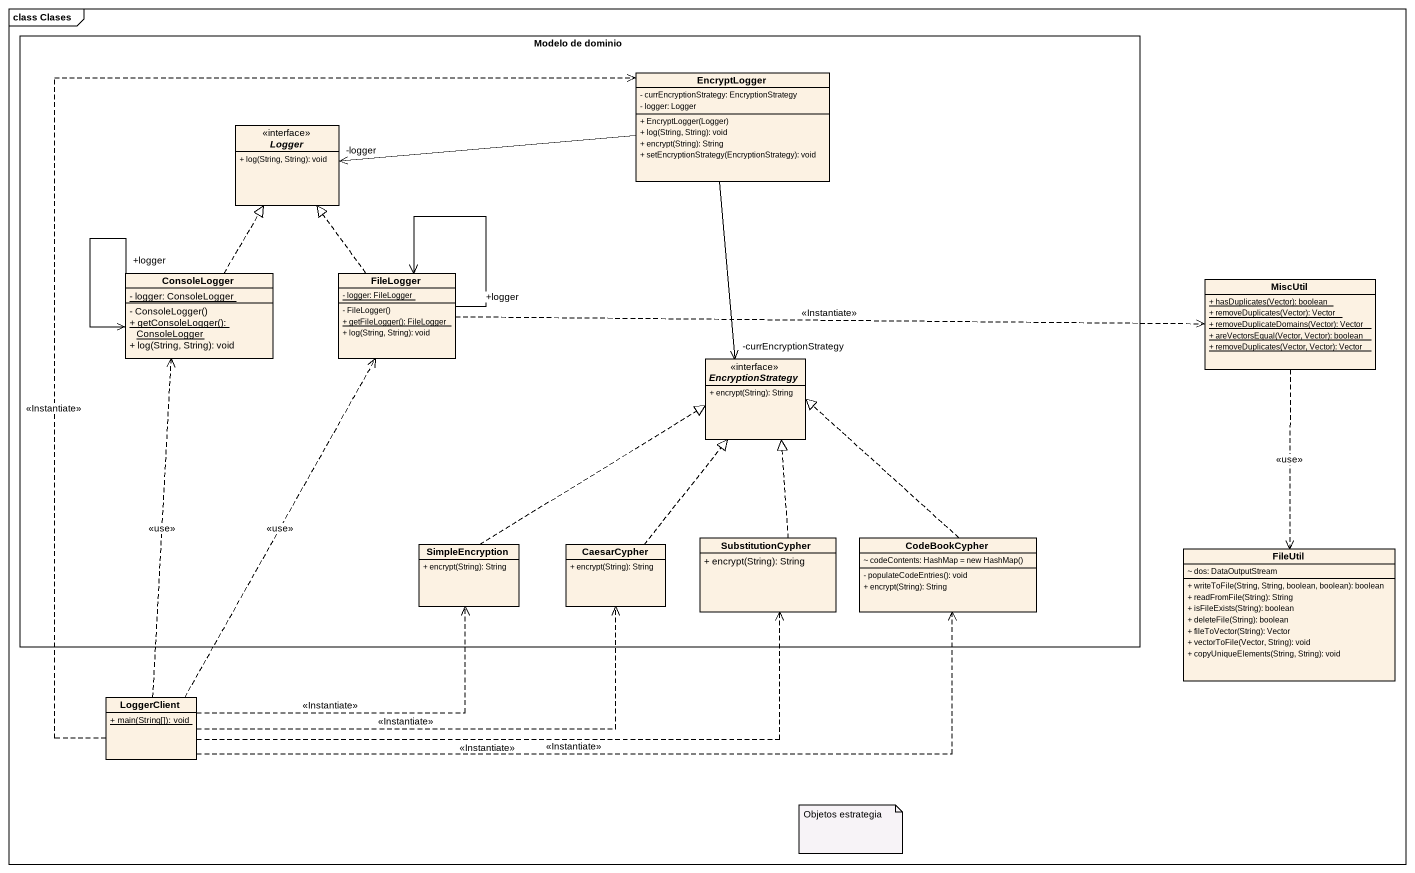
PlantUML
@startuml
mainframe class Clases
hide circle
hide empty members
skinparam classAttributeIconSize 0
rectangle "Modelo de dominio" as Modelo_de_dominio {
  class EncryptLogger {
    - currEncryptionStrategy: EncryptionStrategy
    - logger: Logger
    + EncryptLogger(Logger)
    + log(String, String): void
    + encrypt(String): String
    + setEncryptionStrategy(EncryptionStrategy): void
  }
  interface Logger {
    + log(String, String): void
  }
  class ConsoleLogger {
    {static} - logger: ConsoleLogger
    - ConsoleLogger()
    {static} + getConsoleLogger(): ConsoleLogger
    + log(String, String): void
  }
  class FileLogger {
    {static} - logger: FileLogger
    - FileLogger()
    {static} + getFileLogger(): FileLogger
    + log(String, String): void
  }
  interface EncryptionStrategy {
    + encrypt(String): String
  }
  class SimpleEncryption {
    + encrypt(String): String
  }
  class CaesarCypher {
    + encrypt(String): String
  }
  class SubstitutionCypher {
    + encrypt(String): String
  }
  class CodeBookCypher {
    {field} ~ codeContents: HashMap = new HashMap()
    - populateCodeEntries(): void
    + encrypt(String): String
  }
}
class MiscUtil {
  {static} + hasDuplicates(Vector): boolean
  {static} + removeDuplicates(Vector): Vector
  {static} + removeDuplicateDomains(Vector): Vector
  {static} + areVectorsEqual(Vector, Vector): boolean
  {static} + removeDuplicates(Vector, Vector): Vector
}
class FileUtil {
  ~ dos: DataOutputStream
  + writeToFile(String, String, boolean, boolean): boolean
  + readFromFile(String): String
  + isFileExists(String): boolean
  + deleteFile(String): boolean
  + fileToVector(String): Vector
  + vectorToFile(Vector, String): void
  + copyUniqueElements(String, String): void
}
class LoggerClient {
  {static} + main(String[]): void
}
EncryptLogger -left-> "-logger" Logger
EncryptLogger --> "-currEncryptionStrategy" EncryptionStrategy
ConsoleLogger .up.|> Logger
ConsoleLogger "+logger" --> ConsoleLogger
FileLogger .up.|> Logger
FileLogger "+logger" --> FileLogger
FileLogger .right.> MiscUtil : <<Instantiate>>
MiscUtil ..> FileUtil : <<use>>
SimpleEncryption .up.|> EncryptionStrategy
CaesarCypher .up.|> EncryptionStrategy
SubstitutionCypher .up.|> EncryptionStrategy
CodeBookCypher .up.|> EncryptionStrategy
LoggerClient .up.> EncryptLogger : <<Instantiate>>
LoggerClient .up.> ConsoleLogger : <<use>>
LoggerClient .up.> FileLogger : <<use>>
LoggerClient .right.> SimpleEncryption : <<Instantiate>>
LoggerClient .right.> CaesarCypher : <<Instantiate>>
LoggerClient .right.> SubstitutionCypher : <<Instantiate>>
LoggerClient .right.> CodeBookCypher : <<Instantiate>>
note as N1
  Objetos estrategia
end note
@enduml
